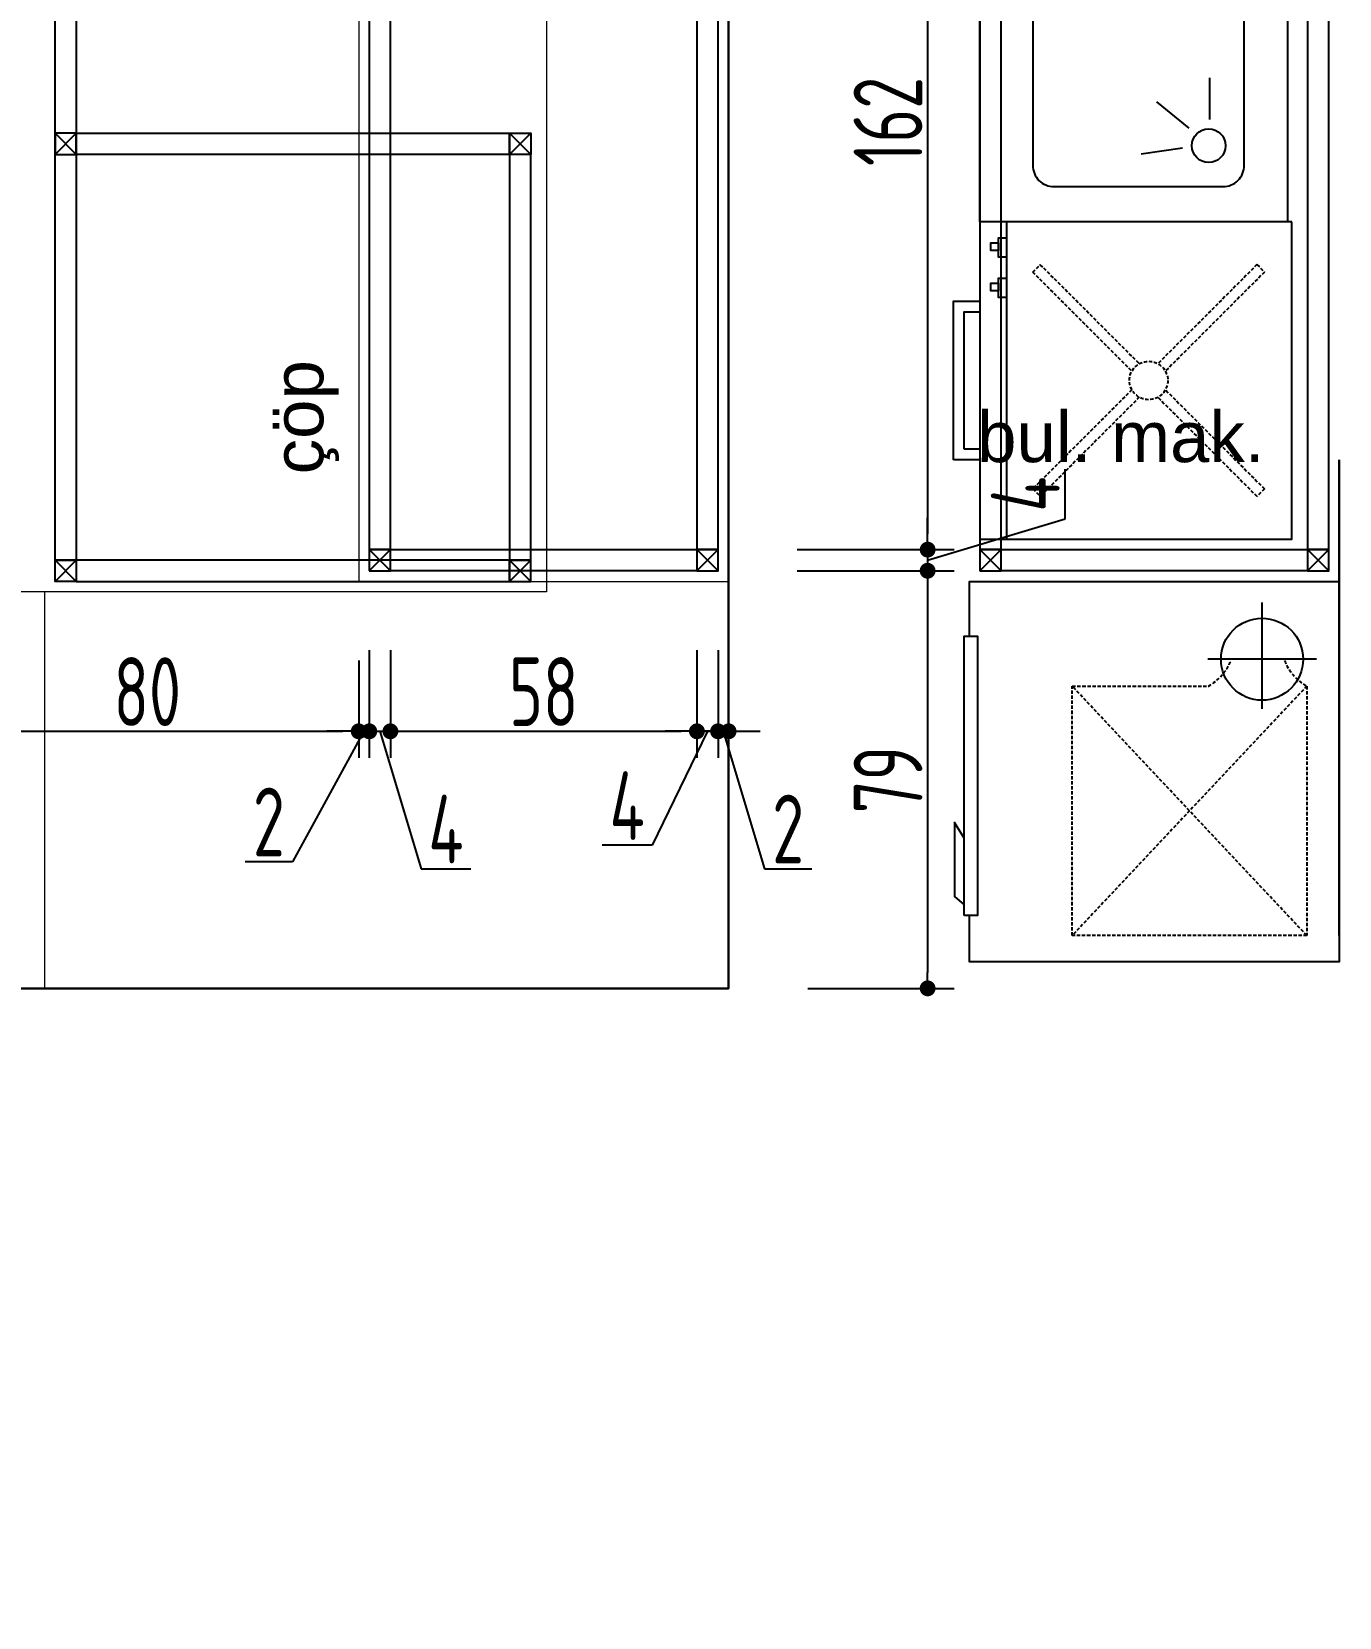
# Model space of a CAD drawing. Header units: millimetres. Extents: x 5429406 to 5440208, y -620941 to -619789.
# Drawn here: x 5431427.3 to 5431674.8, y -620798.8 to -620498.9 of the extents above; entities that cross this region are included whole.
import ezdxf

# ---------------------------------------------------------------- set-up
doc = ezdxf.new("R2010")
doc.units = ezdxf.units.MM
doc.header["$LTSCALE"] = 0.05
doc.header["$PDMODE"] = 3
doc.linetypes.add('DASHED', pattern=[19.05, 12.7, -6.35])
doc.layers.add('A-ALÇIPAN', color=30, linetype='Continuous', lineweight=30)
doc.layers.add('tefriş', color=45, linetype='Continuous', lineweight=18)
for name, color, linetype in [('CIHAZ', 2, 'Continuous'), ('Kıtc-002 Çizgi', 7, 'Continuous'), ('Kıtc-006 Yazı 001', 1, 'Continuous'), ('Kıtc-040 Detay', 7, 'Continuous'), ('S2000-002 Çizgi', 7, 'Continuous')]:
    doc.layers.add(name, color=color, linetype=linetype)
doc.styles.add('DIM', font='dim', dxfattribs={"width": 0.8})
doc.styles.get("Standard").update_dxf_attribs({"font": 'arial.ttf'})
doc.dimstyles.new('mcv100 OLCU', dxfattribs={"dimtxt": 13, "dimasz": 3, "dimexe": 5, "dimexo": 15, "dimgap": 1, "dimtad": 1, "dimdec": 0, "dimzin": 9, "dimtxsty": 'DIM', "dimblk": 'DOT', "dimcen": 2.5, "dimclrd": 256, "dimclre": 256, "dimclrt": 256, "dimadec": 1, "dimazin": 1, "dimtfac": 1, "dimtdec": 0, "dimtmove": 0, "dimatfit": 3, "dimldrblk": 'DOT', "dimfxl": 1, "dimlwd": -1, "dimlwe": -1, "dimarcsym": 0})

# ---------------------------------------------------------------- blocks, each defined once
blk = doc.blocks.new('A$C72A034B9')
at = {"layer": 'Kıtc-002 Çizgi'}
for p, q in [((11.66, 32.76, 0), (19.47, 33.87, 0)), ((6.52, 27.29, 0), (6.52, 19.4, 0)), ((10.43, 28.95, 0), (16.53, 23.94, 0))]:
    blk.add_line(p, q, dxfattribs=at)
at = {"layer": 'Kıtc-002 Çizgi', "elevation": 0}
blk.add_lwpolyline([(4, 0), (36, 0, 0.414214), (40, 4), (40, 36, 0.414214), (36, 40), (4, 40, 0.414214), (0, 36), (0, 4, 0.414214)], format="xyb", close=True, dxfattribs=at)
at = {"layer": 'Kıtc-002 Çizgi'}
blk.add_circle((6.71, 32.26, 0), 3.19, dxfattribs=at)
blk = doc.blocks.new('A$C521B02A0')
at = {"layer": 'S2000-002 Çizgi'}
blk.add_line((6.65, 10), (10.64, 10), dxfattribs=at)
for points in [[(0, 64), (0, 10), (60, 10), (60, 64)], [(0, 64), (0, 5), (60, 5), (60, 64)], [(3, 10), (6.65, 10), (6.65, 8.54), (3, 8.54)], [(10.64, 10), (14.29, 10), (14.29, 8.54), (10.64, 8.54)], [(3.97, 8.54), (5.43, 8.54), (5.43, 7.08), (3.97, 7.08)], [(11.61, 8.54), (13.07, 8.54), (13.07, 7.08), (11.61, 7.08)], [(45, 0), (15, 0), (15, 5), (45, 5)], [(43, 2), (17, 2), (17, 5), (43, 5)]]:
    blk.add_lwpolyline(points, close=True, dxfattribs=at)
at = {"layer": 'S2000-002 Çizgi', "linetype": 'DASHED'}
for points in [[(8.08, 57.42), (9.49, 58.84)], [(8.08, 57.42), (26.83, 38.67)], [(9.49, 58.84), (28.24, 40.09)], [(31.86, 40.19), (50.51, 58.84)], [(33.27, 38.77), (51.92, 57.42)], [(50.51, 58.84), (51.92, 57.42)], [(26.73, 35.06), (8.08, 16.41)], [(28.14, 33.64), (9.49, 15)], [(31.76, 33.74), (50.51, 15)], [(33.17, 35.16), (51.92, 16.41)], [(9.49, 15), (8.08, 16.41)], [(50.51, 15), (51.92, 16.41)]]:
    blk.add_lwpolyline(points, dxfattribs=at)
blk.add_circle((30, 36.92), 3.63, dxfattribs=at)
blk = doc.blocks.new('A$C5B5611F4')
at = {"layer": 'CIHAZ', "color": 1}
for p, q in [((14.73, 68.47), (14.73, 47.92)), ((24.09, 58.19), (3.98, 58.19))]:
    blk.add_line(p, q, dxfattribs=at)
at = {"layer": 'CIHAZ', "color": 5, "linetype": 'DASHED'}
for p, q in [((19.82, 66.66), (67.01, 22.28)), ((67.01, 66.66), (19.82, 22.28))]:
    blk.add_line(p, q, dxfattribs=at)
at = {"layer": 'CIHAZ', "color": 5}
for points in [[(63.2, 1.82), (10.36, 1.82), (10.36, 4.32), (63.2, 4.32)], [(61.2, 1.82), (48.6, 1.82), (45.6, 0), (59.6, 0)]]:
    blk.add_lwpolyline(points, close=True, dxfattribs=at)
at = {"layer": 'CIHAZ', "color": 1}
blk.add_circle((14.73, 58.19), 7.76, dxfattribs=at)
at = {"layer": 'S2000-002 Çizgi', "linetype": 'DASHED'}
for p, q in [((19.82, 66.66), (67.01, 66.66)), ((67.01, 66.66), (67.01, 22.28)), ((19.82, 22.28), (19.82, 48.05)), ((67.01, 22.28), (19.82, 22.28))]:
    blk.add_line(p, q, dxfattribs=at)
at = {"layer": 'S2000-002 Çizgi'}
blk.add_lwpolyline([(10.36, 2.81), (0, 2.81), (0, 72.81), (72, 72.81), (72, 2.81), (63.2, 2.81)], dxfattribs=at)
at = {"layer": 'S2000-002 Çizgi', "linetype": 'DASHED'}
for centre, radius, start, end in [((11.6, 71.22), 9.4, 291.2079, 330.9566), ((11, 43.02), 10.16, 29.6907, 66.7752)]:
    blk.add_arc(centre, radius, start, end, dxfattribs=at)
blk = doc.blocks.new('A$C14D17327')
at = {"layer": 'Kıtc-002 Çizgi', "color": 1, "elevation": 0}
blk.add_lwpolyline([(0, 4), (4, 4), (4, 0), (0, 0)], close=True, dxfattribs=at)
for points in [[(0, 4), (4, 0)], [(0, 0), (4, 4)]]:
    blk.add_lwpolyline(points, dxfattribs=at)
blk = doc.blocks.new('_DOT')
at = {"color": 0, "linetype": 'ByBlock'}
blk.add_line((-0.5, 0), (-1, 0), dxfattribs=at)
at = {"linetype": 'ByBlock', "const_width": 0.5}
blk.add_lwpolyline([(-0.25, 0, 1), (0.25, 0, 1)], format="xyb", close=True, dxfattribs=at)
blk = doc.blocks.new('*D175')
at = {"transparency": 16777216}
for p, q in [((5431572.21, -620434.86), (5431601.87, -620434.86)), ((5431596.87, -620437.86), (5431596.87, -620593.86)), ((5431572.21, -620596.86), (5431601.87, -620596.86))]:
    blk.add_line(p, q, dxfattribs=at)
at = {"layer": 'Defpoints', "color": 0, "transparency": 16777216}
for p in [(5431557.21, -620434.86, -245.25), (5431557.21, -620596.86, -245.25), (5431596.87, -620596.86)]:
    blk.add_point(p, dxfattribs=at)
at = {"transparency": 16777216, "xscale": 3, "yscale": 3, "zscale": 3}
for p, rotation in [((5431596.87, -620434.86), 90), ((5431596.87, -620596.86), 270)]:
    blk.add_blockref('_DOT', p, dxfattribs=dict(at, rotation=rotation))
at = {"transparency": 16777216, "insert": (5431589.37, -620515.86), "char_height": 13, "attachment_point": 5, "rotation": 90, "style": 'DIM'}
blk.add_mtext('162', dxfattribs=at)
blk = doc.blocks.new('*D176')
at = {"transparency": 16777216}
for p, q in [((5431622.87, -620591.06), (5431622.87, -620581.63)), ((5431596.87, -620593.86), (5431596.87, -620590.86)), ((5431596.87, -620598.86), (5431622.87, -620591.06)), ((5431572.21, -620596.86), (5431601.87, -620596.86)), ((5431596.87, -620596.86), (5431596.87, -620600.86)), ((5431596.87, -620596.86), (5431596.87, -620600.86)), ((5431572.21, -620600.86), (5431601.87, -620600.86)), ((5431596.87, -620603.86), (5431596.87, -620606.86))]:
    blk.add_line(p, q, dxfattribs=at)
at = {"layer": 'Defpoints', "color": 0, "transparency": 16777216}
for p in [(5431557.21, -620596.86, -245.25), (5431557.21, -620600.86, -245.25), (5431596.87, -620600.86)]:
    blk.add_point(p, dxfattribs=at)
at = {"transparency": 16777216, "xscale": 3, "yscale": 3, "zscale": 3}
for p, rotation in [((5431596.87, -620596.86), 270), ((5431596.87, -620600.86), 90)]:
    blk.add_blockref('_DOT', p, dxfattribs=dict(at, rotation=rotation))
at = {"transparency": 16777216, "insert": (5431615.37, -620586.35), "char_height": 13, "attachment_point": 5, "rotation": 90, "style": 'DIM'}
blk.add_mtext('4', dxfattribs=at)
blk = doc.blocks.new('*D177')
at = {"transparency": 16777216}
for p, q in [((5431572.21, -620600.86), (5431601.87, -620600.86)), ((5431596.87, -620603.86), (5431596.87, -620676.86)), ((5431574.21, -620679.86), (5431601.87, -620679.86))]:
    blk.add_line(p, q, dxfattribs=at)
at = {"layer": 'Defpoints', "color": 0, "transparency": 16777216}
for p in [(5431557.21, -620600.86, -245.25), (5431559.21, -620679.86, -245.25), (5431596.87, -620679.86)]:
    blk.add_point(p, dxfattribs=at)
at = {"transparency": 16777216, "xscale": 3, "yscale": 3, "zscale": 3}
for p, rotation in [((5431596.87, -620600.86), 90), ((5431596.87, -620679.86), 270)]:
    blk.add_blockref('_DOT', p, dxfattribs=dict(at, rotation=rotation))
at = {"transparency": 16777216, "insert": (5431589.37, -620640.36), "char_height": 13, "attachment_point": 5, "rotation": 90, "style": 'DIM'}
blk.add_mtext('79', dxfattribs=at)
blk = doc.blocks.new('*D197')
at = {"transparency": 16777216}
for p, q in [((5431489.21, -620617.86), (5431489.21, -620636.23)), ((5431409.21, -620619.86), (5431409.21, -620636.23)), ((5431412.21, -620631.23), (5431486.21, -620631.23))]:
    blk.add_line(p, q, dxfattribs=at)
at = {"layer": 'Defpoints', "color": 0, "transparency": 16777216}
for p in [(5431489.21, -620602.86, -245.25), (5431409.21, -620604.86, -245.25), (5431489.21, -620631.23)]:
    blk.add_point(p, dxfattribs=at)
at = {"transparency": 16777216, "xscale": 3, "yscale": 3, "zscale": 3, "rotation": 180}
blk.add_blockref('_DOT', (5431409.21, -620631.23), dxfattribs=at)
at = {"transparency": 16777216, "xscale": 3, "yscale": 3, "zscale": 3}
blk.add_blockref('_DOT', (5431489.21, -620631.23), dxfattribs=at)
at = {"transparency": 16777216, "insert": (5431449.21, -620623.73), "char_height": 13, "attachment_point": 5, "style": 'DIM'}
blk.add_mtext('80', dxfattribs=at)
blk = doc.blocks.new('*D198')
at = {"transparency": 16777216}
for p, q in [((5431489.21, -620617.86), (5431489.21, -620636.23)), ((5431491.21, -620615.86), (5431491.21, -620636.23)), ((5431490.21, -620631.23), (5431476.67, -620655.9)), ((5431486.21, -620631.23), (5431483.21, -620631.23)), ((5431489.21, -620631.23), (5431491.21, -620631.23)), ((5431489.21, -620631.23), (5431491.21, -620631.23)), ((5431494.21, -620631.23), (5431497.21, -620631.23)), ((5431476.67, -620655.9), (5431467.74, -620655.9))]:
    blk.add_line(p, q, dxfattribs=at)
at = {"layer": 'Defpoints', "color": 0, "transparency": 16777216}
for p in [(5431489.21, -620602.86, -245.25), (5431491.21, -620600.86, -245.25), (5431491.21, -620631.23)]:
    blk.add_point(p, dxfattribs=at)
at = {"transparency": 16777216, "xscale": 3, "yscale": 3, "zscale": 3}
blk.add_blockref('_DOT', (5431489.21, -620631.23), dxfattribs=at)
at = {"transparency": 16777216, "xscale": 3, "yscale": 3, "zscale": 3, "rotation": 180}
blk.add_blockref('_DOT', (5431491.21, -620631.23), dxfattribs=at)
at = {"transparency": 16777216, "insert": (5431472.21, -620648.4), "char_height": 13, "attachment_point": 5, "style": 'DIM'}
blk.add_mtext('2', dxfattribs=at)
blk = doc.blocks.new('*D199')
at = {"transparency": 16777216}
for p, q in [((5431491.21, -620615.86), (5431491.21, -620636.23)), ((5431495.21, -620615.86), (5431495.21, -620636.23)), ((5431488.21, -620631.23), (5431485.21, -620631.23)), ((5431491.21, -620631.23), (5431495.21, -620631.23)), ((5431491.21, -620631.23), (5431495.21, -620631.23)), ((5431493.21, -620631.23), (5431501.01, -620657.23)), ((5431498.21, -620631.23), (5431501.21, -620631.23)), ((5431501.01, -620657.23), (5431510.43, -620657.23))]:
    blk.add_line(p, q, dxfattribs=at)
at = {"layer": 'Defpoints', "color": 0, "transparency": 16777216}
for p in [(5431491.21, -620600.86, -245.25), (5431495.21, -620600.86, -245.25), (5431495.21, -620631.23)]:
    blk.add_point(p, dxfattribs=at)
at = {"transparency": 16777216, "xscale": 3, "yscale": 3, "zscale": 3}
blk.add_blockref('_DOT', (5431491.21, -620631.23), dxfattribs=at)
at = {"transparency": 16777216, "xscale": 3, "yscale": 3, "zscale": 3, "rotation": 180}
blk.add_blockref('_DOT', (5431495.21, -620631.23), dxfattribs=at)
at = {"transparency": 16777216, "insert": (5431505.72, -620649.73), "char_height": 13, "attachment_point": 5, "style": 'DIM'}
blk.add_mtext('4', dxfattribs=at)
blk = doc.blocks.new('*D200')
at = {"transparency": 16777216}
for p, q in [((5431495.21, -620615.86), (5431495.21, -620636.23)), ((5431553.21, -620615.86), (5431553.21, -620636.23)), ((5431498.21, -620631.23), (5431550.21, -620631.23))]:
    blk.add_line(p, q, dxfattribs=at)
at = {"layer": 'Defpoints', "color": 0, "transparency": 16777216}
for p in [(5431495.21, -620600.86, -245.25), (5431553.21, -620600.86, -245.25), (5431553.21, -620631.23)]:
    blk.add_point(p, dxfattribs=at)
at = {"transparency": 16777216, "xscale": 3, "yscale": 3, "zscale": 3, "rotation": 180}
blk.add_blockref('_DOT', (5431495.21, -620631.23), dxfattribs=at)
at = {"transparency": 16777216, "xscale": 3, "yscale": 3, "zscale": 3}
blk.add_blockref('_DOT', (5431553.21, -620631.23), dxfattribs=at)
at = {"transparency": 16777216, "insert": (5431524.21, -620623.73), "char_height": 13, "attachment_point": 5, "style": 'DIM'}
blk.add_mtext('58', dxfattribs=at)
blk = doc.blocks.new('*D201')
at = {"transparency": 16777216}
for p, q in [((5431553.21, -620615.86), (5431553.21, -620636.23)), ((5431557.21, -620615.86), (5431557.21, -620636.23)), ((5431555.21, -620631.23), (5431544.72, -620652.8)), ((5431550.21, -620631.23), (5431547.21, -620631.23)), ((5431553.21, -620631.23), (5431557.21, -620631.23)), ((5431553.21, -620631.23), (5431557.21, -620631.23)), ((5431560.21, -620631.23), (5431563.21, -620631.23)), ((5431544.72, -620652.8), (5431535.29, -620652.8))]:
    blk.add_line(p, q, dxfattribs=at)
at = {"layer": 'Defpoints', "color": 0, "transparency": 16777216}
for p in [(5431553.21, -620600.86, -245.25), (5431557.21, -620600.86, -245.25), (5431557.21, -620631.23)]:
    blk.add_point(p, dxfattribs=at)
at = {"transparency": 16777216, "xscale": 3, "yscale": 3, "zscale": 3}
blk.add_blockref('_DOT', (5431553.21, -620631.23), dxfattribs=at)
at = {"transparency": 16777216, "xscale": 3, "yscale": 3, "zscale": 3, "rotation": 180}
blk.add_blockref('_DOT', (5431557.21, -620631.23), dxfattribs=at)
at = {"transparency": 16777216, "insert": (5431540, -620645.3), "char_height": 13, "attachment_point": 5, "style": 'DIM'}
blk.add_mtext('4', dxfattribs=at)
blk = doc.blocks.new('*D202')
at = {"transparency": 16777216}
for p, q in [((5431557.21, -620615.86), (5431557.21, -620636.23)), ((5431559.21, -620617.86), (5431559.21, -620636.23)), ((5431554.21, -620631.23), (5431551.21, -620631.23)), ((5431557.21, -620631.23), (5431559.21, -620631.23)), ((5431557.21, -620631.23), (5431559.21, -620631.23)), ((5431558.21, -620631.23), (5431566.01, -620657.23)), ((5431562.21, -620631.23), (5431565.21, -620631.23)), ((5431566.01, -620657.23), (5431574.94, -620657.23))]:
    blk.add_line(p, q, dxfattribs=at)
at = {"layer": 'Defpoints', "color": 0, "transparency": 16777216}
for p in [(5431557.21, -620600.86, -245.25), (5431559.21, -620602.86, -245.25), (5431559.21, -620631.23)]:
    blk.add_point(p, dxfattribs=at)
at = {"transparency": 16777216, "xscale": 3, "yscale": 3, "zscale": 3}
blk.add_blockref('_DOT', (5431557.21, -620631.23), dxfattribs=at)
at = {"transparency": 16777216, "xscale": 3, "yscale": 3, "zscale": 3, "rotation": 180}
blk.add_blockref('_DOT', (5431559.21, -620631.23), dxfattribs=at)
at = {"transparency": 16777216, "insert": (5431570.47, -620649.73), "char_height": 13, "attachment_point": 5, "style": 'DIM'}
blk.add_mtext('2', dxfattribs=at)

msp = doc.modelspace()

# ---------------------------------------------------------------- linework, layer by layer
at = {"layer": 'A-ALÇIPAN', "transparency": 33554541}
msp.add_line((5431559.21, -620063.86, -245.25), (5431559.21, -620579.86, -245.25), dxfattribs=at)
at = {"layer": 'A-ALÇIPAN', "transparency": 33554541, "elevation": -245.25}
for points in [[(5431559.21, -620669.86), (5431559.21, -620579.86)], [(5431674.77, -620669.86), (5431674.77, -620579.86)], [(5431559.21, -620669.86), (5431559.21, -620669.86), (5431559.21, -620679.86), (5431309.21, -620679.86), (5431309.21, -620798.84)]]:
    msp.add_lwpolyline(points, dxfattribs=at)
at = {"layer": 'Kıtc-002 Çizgi', "color": 1, "elevation": -245.25}
for points in [[(5431435.77, -620598.86), (5431431.77, -620598.86), (5431431.77, -620069.86), (5431435.77, -620069.86)], [(5431553.21, -620596.86), (5431557.21, -620596.86), (5431557.21, -620069.86), (5431553.21, -620069.86)], [(5431668.77, -620596.86), (5431672.77, -620596.86), (5431672.77, -620069.86), (5431668.77, -620069.86)], [(5431495.21, -620434.86), (5431491.21, -620434.86), (5431491.21, -620596.86), (5431495.21, -620596.86)], [(5431610.77, -620434.86), (5431606.77, -620434.86), (5431606.77, -620596.86), (5431610.77, -620596.86)], [(5431517.77, -620598.86), (5431521.77, -620598.86), (5431521.77, -620522.1), (5431517.77, -620522.1)], [(5431553.21, -620600.86), (5431495.21, -620600.86), (5431495.21, -620596.86), (5431553.21, -620596.86)], [(5431668.77, -620600.86), (5431610.77, -620600.86), (5431610.77, -620596.86), (5431668.77, -620596.86)], [(5431435.77, -620602.86), (5431517.77, -620602.86), (5431517.77, -620598.86), (5431435.77, -620598.86)]]:
    msp.add_lwpolyline(points, close=True, dxfattribs=at)
at = {"layer": 'Kıtc-002 Çizgi', "color": 1}
msp.add_lwpolyline([(5431435.77, -620518.1), (5431517.77, -620518.1), (5431517.77, -620522.1), (5431435.77, -620522.1)], close=True, dxfattribs=at)
at = {"layer": 'S2000-002 Çizgi', "elevation": -245.25}
msp.add_lwpolyline([(5431606.77, -620534.86), (5431606.77, -620436.86), (5431664.99, -620436.86), (5431664.99, -620534.86)], close=True, dxfattribs=at)
at = {"layer": 'tefriş', "transparency": 33554541}
for p, q in [((5431489.21, -620063.86, -245.25), (5431489.21, -620602.86, -245.25)), ((5431524.77, -620063.86, -245.25), (5431524.77, -620604.86, -245.25)), ((5431489.21, -620602.86, -245.25), (5431559.21, -620602.86, -245.25)), ((5431524.77, -620604.86, -245.25), (5431424.77, -620604.86, -245.25))]:
    msp.add_line(p, q, dxfattribs=at)
at = {"layer": 'tefriş', "linetype": 'ByBlock', "transparency": 33554541}
msp.add_line((5431429.77, -620604.86, -245.25), (5431429.77, -620679.86, -245.25), dxfattribs=at)

# ---------------------------------------------------------------- block references
at = {"layer": 'Kıtc-040 Detay', "xscale": -1, "rotation": 180}
for p in [(5431431.77, -620518.1, 0), (5431491.21, -620596.86, -245.25), (5431553.21, -620596.86, -245.25), (5431606.77, -620596.86, -245.25), (5431668.77, -620596.86, -245.25)]:
    msp.add_blockref('A$C14D17327', p, dxfattribs=at)
at = {"layer": 'Kıtc-040 Detay', "rotation": 180}
msp.add_blockref('A$C14D17327', (5431521.77, -620518.1, 0), dxfattribs=at)
at = {"layer": 'Kıtc-040 Detay'}
msp.add_blockref('A$C14D17327', (5431431.77, -620602.86, -245.25), dxfattribs=at)
at = {"layer": 'Kıtc-040 Detay', "xscale": -1}
msp.add_blockref('A$C14D17327', (5431521.77, -620602.86, -245.25), dxfattribs=at)
at = {"layer": 'S2000-002 Çizgi'}
for name, p, rotation in [('A$C72A034B9', (5431656.77, -620488.18, -245.25), 180), ('A$C521B02A0', (5431601.77, -620534.86, -245.25), 270), ('A$C5B5611F4', (5431601.96, -620602.86, -245.25), 270)]:
    msp.add_blockref(name, p, dxfattribs=dict(at, rotation=rotation))

# ---------------------------------------------------------------- texts
at = {"layer": 'Kıtc-006 Yazı 001'}
msp.add_text('çöp', height=9.6, rotation=90, dxfattribs=at).set_placement((5431482.52, -620582.62))
msp.add_text('bul. mak.', height=9.6, dxfattribs=at).set_placement((5431606.23, -620580.31))

# ---------------------------------------------------------------- dimensions: what is measured, and where the dimension line sits
for base, p1, p2, picture, middle in [((5431596.87, -620596.86), (5431557.21, -620434.86, -245.25), (5431557.21, -620596.86, -245.25), '*D175', (5431589.37, -620515.86)), ((5431596.87, -620600.86), (5431557.21, -620596.86, -245.25), (5431557.21, -620600.86, -245.25), '*D176', (5431615.37, -620590.06)), ((5431596.87, -620679.86), (5431557.21, -620600.86, -245.25), (5431559.21, -620679.86, -245.25), '*D177', (5431589.37, -620640.36))]:
    dim = msp.add_linear_dim(base=base, p1=p1, p2=p2, angle=90, dimstyle='mcv100 OLCU', override={"dimtmove": 1})
    dim.commit()
    dim.dimension.update_dxf_attribs({"geometry": picture, "text_midpoint": middle})
for base, p1, p2, picture, middle in [((5431489.21, -620631.23), (5431409.21, -620604.86, -245.25), (5431489.21, -620602.86, -245.25), '*D197', (5431449.21, -620623.73)), ((5431495.21, -620631.23), (5431491.21, -620600.86, -245.25), (5431495.21, -620600.86, -245.25), '*D199', (5431502.01, -620649.73)), ((5431553.21, -620631.23), (5431495.21, -620600.86, -245.25), (5431553.21, -620600.86, -245.25), '*D200', (5431524.21, -620623.73)), ((5431559.21, -620631.23), (5431557.21, -620600.86, -245.25), (5431559.21, -620602.86, -245.25), '*D202', (5431567.01, -620649.73))]:
    dim = msp.add_linear_dim(base=base, p1=p1, p2=p2, dimstyle='mcv100 OLCU', override={"dimtmove": 1})
    dim.commit()
    dim.dimension.update_dxf_attribs({"geometry": picture, "text_midpoint": middle})
for base, p1, p2, picture, middle in [((5431491.21, -620631.23), (5431489.21, -620602.86, -245.25), (5431491.21, -620600.86, -245.25), '*D198', (5431475.67, -620655.9)), ((5431557.21, -620631.23), (5431553.21, -620600.86, -245.25), (5431557.21, -620600.86, -245.25), '*D201', (5431543.72, -620652.8))]:
    dim = msp.add_linear_dim(base=base, p1=p1, p2=p2, dimstyle='mcv100 OLCU', override={"dimtmove": 1})
    dim.commit()
    dim.dimension.update_dxf_attribs({"geometry": picture, "text_midpoint": middle, "dimtype": 160})

doc.saveas('drawing.dxf')
